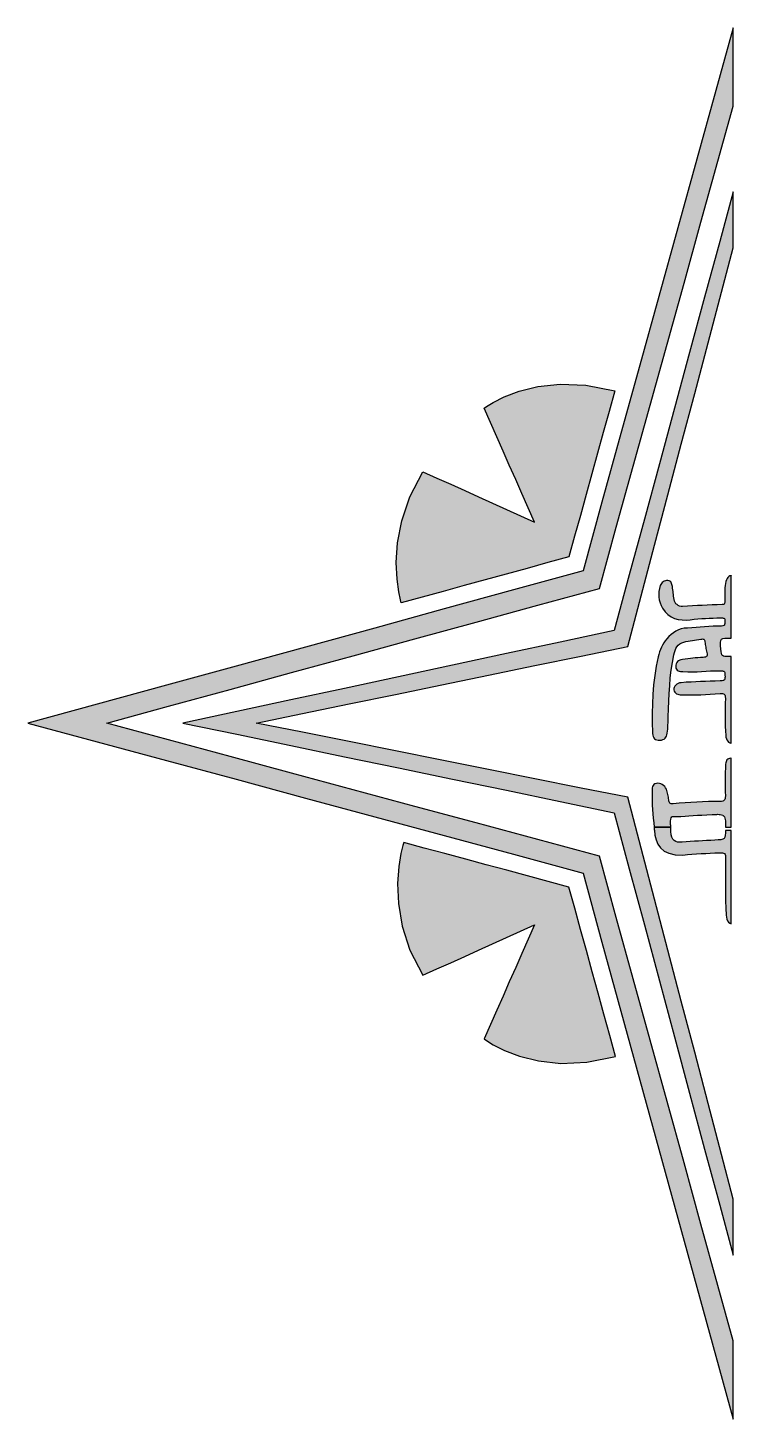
# Model space of a CAD drawing. Extents: x 13.9 to 34.2, y 3.8 to 23.8.
# Drawn here: x 13.94 to 24.07, y 3.81 to 23.77 of the extents above; entities that cross this region are included whole.
import ezdxf

# ---------------------------------------------------------------- set-up
doc = ezdxf.new("R2010")
doc.units = 0
doc.header["$MEASUREMENT"] = 0
doc.layers.add('_U_30EC_U_30A4_U_30E4_U_38', color=7, linetype='CONTINUOUS')

msp = doc.modelspace()

# ---------------------------------------------------------------- hatches: boundary and pattern name
at = {"layer": '_U_30EC_U_30A4_U_30E4_U_38'}
h = msp.add_hatch(color=29, dxfattribs=at)
h.dxf.hatch_style = 2
h.paths.add_polyline_path([(24.071, 4.929), (23.851, 5.724), (23.608, 6.604), (23.365, 7.484), (23.122, 8.364), (22.879, 9.244), (22.635, 10.124), (22.392, 11.004), (22.149, 11.884), (21.265, 12.123), (20.381, 12.361), (19.497, 12.6), (18.613, 12.839), (17.729, 13.078), (16.845, 13.317), (15.961, 13.556), (15.077, 13.795), (15.961, 14.036), (16.845, 14.278), (17.729, 14.52), (18.613, 14.762), (19.497, 15.003), (20.381, 15.245), (21.265, 15.487), (22.149, 15.728), (22.392, 16.604), (22.635, 17.48), (22.879, 18.355), (23.122, 19.231), (23.365, 20.106), (23.608, 20.982), (23.851, 21.858), (24.071, 22.648), (24.071, 23.772), (23.822, 22.872), (23.549, 21.887), (23.277, 20.902), (23.004, 19.918), (22.732, 18.933), (22.459, 17.948), (22.186, 16.963), (21.914, 15.978), (20.917, 15.705), (19.921, 15.432), (18.924, 15.159), (17.927, 14.886), (16.931, 14.613), (15.934, 14.341), (14.937, 14.068), (13.941, 13.795), (14.937, 13.526), (15.934, 13.257), (16.931, 12.988), (17.927, 12.719), (18.924, 12.45), (19.92, 12.181), (20.917, 11.912), (21.914, 11.643), (22.186, 10.653), (22.459, 9.663), (22.732, 8.672), (23.004, 7.682), (23.277, 6.691), (23.549, 5.701), (23.822, 4.71), (24.071, 3.806)])
h = msp.add_hatch(color=29, dxfattribs=at)
h.dxf.hatch_style = 2
h.paths.add_polyline_path([(24.071, 6.964), (23.902, 7.606), (23.71, 8.338), (23.518, 9.07), (23.326, 9.802), (23.134, 10.534), (22.941, 11.266), (22.749, 11.998), (22.557, 12.73), (21.89, 12.863), (21.223, 12.996), (20.556, 13.129), (19.889, 13.262), (19.222, 13.396), (18.555, 13.529), (17.888, 13.662), (17.221, 13.795), (17.888, 13.932), (18.555, 14.069), (19.222, 14.207), (19.889, 14.344), (20.556, 14.482), (21.223, 14.619), (21.89, 14.756), (22.557, 14.894), (22.749, 15.62), (22.941, 16.346), (23.134, 17.072), (23.326, 17.799), (23.518, 18.525), (23.71, 19.251), (23.902, 19.977), (24.071, 20.614), (24.071, 21.417), (23.878, 20.707), (23.661, 19.909), (23.445, 19.112), (23.228, 18.314), (23.012, 17.517), (22.795, 16.72), (22.578, 15.922), (22.362, 15.125), (21.587, 14.958), (20.813, 14.792), (20.039, 14.626), (19.264, 14.46), (18.49, 14.293), (17.716, 14.127), (16.941, 13.961), (16.167, 13.795), (16.941, 13.634), (17.716, 13.473), (18.49, 13.312), (19.264, 13.152), (20.039, 12.991), (20.813, 12.83), (21.587, 12.669), (22.362, 12.509), (22.578, 11.704), (22.795, 10.9), (23.012, 10.095), (23.228, 9.291), (23.445, 8.486), (23.661, 7.682), (23.878, 6.877), (24.071, 6.161)])
h = msp.add_hatch(color=29, dxfattribs=at)
h.dxf.hatch_style = 2
h.paths.add_polyline_path([(19.303, 15.52), (19.292, 15.561), (19.267, 15.678), (19.243, 15.86), (19.233, 16.097), (19.251, 16.38), (19.312, 16.698), (19.427, 17.042), (19.613, 17.402), (19.814, 17.311), (20.014, 17.221), (20.215, 17.13), (20.415, 17.04), (20.616, 16.95), (20.817, 16.859), (21.017, 16.769), (21.218, 16.678), (21.127, 16.883), (21.037, 17.087), (20.947, 17.291), (20.856, 17.495), (20.766, 17.699), (20.676, 17.903), (20.585, 18.107), (20.495, 18.312), (20.528, 18.336), (20.625, 18.396), (20.782, 18.476), (20.997, 18.559), (21.267, 18.626), (21.588, 18.66), (21.957, 18.645), (22.371, 18.562), (22.289, 18.264), (22.206, 17.966), (22.124, 17.669), (22.042, 17.371), (21.959, 17.073), (21.877, 16.775), (21.794, 16.478), (21.712, 16.18), (21.411, 16.097), (21.11, 16.015), (20.809, 15.932), (20.508, 15.85), (20.207, 15.768), (19.906, 15.685), (19.604, 15.603)])
h = msp.add_hatch(color=29, dxfattribs=at)
h.dxf.hatch_style = 2
h.paths.add_polyline_path([(24.044, 14.75), (24.039, 14.75), (24.032, 14.75), (24.025, 14.75), (24.018, 14.75), (24.011, 14.75), (23.976, 14.75), (23.949, 14.752), (23.93, 14.756), (23.917, 14.763), (23.908, 14.776), (23.902, 14.795), (23.898, 14.821), (23.895, 14.855), (23.89, 14.909), (23.889, 14.949), (23.892, 14.978), (23.903, 14.997), (23.922, 15.008), (23.951, 15.014), (23.992, 15.014), (24.044, 15.013), (24.044, 15.911), (24.042, 15.91), (24.024, 15.906), (24.008, 15.898), (23.994, 15.886), (23.983, 15.871), (23.973, 15.851), (23.966, 15.828), (23.96, 15.8), (23.955, 15.768), (23.952, 15.737), (23.95, 15.705), (23.949, 15.673), (23.949, 15.641), (23.95, 15.609), (23.95, 15.577), (23.951, 15.545), (23.951, 15.534), (23.95, 15.524), (23.948, 15.516), (23.945, 15.509), (23.94, 15.503), (23.933, 15.498), (23.923, 15.496), (23.911, 15.495), (23.84, 15.493), (23.769, 15.491), (23.698, 15.488), (23.627, 15.484), (23.556, 15.48), (23.486, 15.476), (23.415, 15.471), (23.344, 15.467), (23.322, 15.468), (23.301, 15.473), (23.281, 15.482), (23.264, 15.494), (23.248, 15.508), (23.236, 15.526), (23.227, 15.545), (23.221, 15.567), (23.218, 15.59), (23.215, 15.614), (23.212, 15.638), (23.209, 15.662), (23.207, 15.685), (23.204, 15.709), (23.201, 15.733), (23.197, 15.756), (23.195, 15.771), (23.192, 15.785), (23.187, 15.798), (23.181, 15.811), (23.173, 15.822), (23.163, 15.83), (23.15, 15.836), (23.134, 15.839), (23.115, 15.839), (23.097, 15.836), (23.08, 15.831), (23.065, 15.823), (23.052, 15.813), (23.04, 15.8), (23.03, 15.785), (23.023, 15.767), (23.012, 15.725), (23.005, 15.684), (23.002, 15.643), (23.004, 15.602), (23.01, 15.562), (23.021, 15.522), (23.036, 15.483), (23.056, 15.445), (23.092, 15.393), (23.133, 15.352), (23.178, 15.32), (23.227, 15.297), (23.28, 15.282), (23.336, 15.274), (23.394, 15.273), (23.455, 15.278), (23.51, 15.284), (23.564, 15.29), (23.619, 15.294), (23.673, 15.297), (23.728, 15.3), (23.782, 15.302), (23.837, 15.303), (23.892, 15.304), (23.905, 15.304), (23.918, 15.304), (23.929, 15.302), (23.938, 15.299), (23.946, 15.294), (23.95, 15.287), (23.953, 15.275), (23.952, 15.26), (23.951, 15.247), (23.951, 15.235), (23.951, 15.222), (23.948, 15.211), (23.944, 15.201), (23.935, 15.194), (23.922, 15.189), (23.903, 15.187), (23.842, 15.187), (23.781, 15.185), (23.72, 15.181), (23.659, 15.177), (23.598, 15.172), (23.537, 15.167), (23.475, 15.163), (23.414, 15.159), (23.368, 15.155), (23.325, 15.145), (23.285, 15.131), (23.248, 15.113), (23.213, 15.091), (23.18, 15.066), (23.148, 15.037), (23.118, 15.005), (23.094, 14.976), (23.073, 14.946), (23.055, 14.915), (23.04, 14.882), (23.026, 14.849), (23.014, 14.815), (23.004, 14.78), (22.995, 14.745), (22.966, 14.611), (22.944, 14.477), (22.928, 14.342), (22.918, 14.207), (22.912, 14.072), (22.909, 13.936), (22.909, 13.8), (22.911, 13.664), (22.911, 13.662), (22.912, 13.659), (22.912, 13.657), (22.912, 13.654), (22.913, 13.651), (22.913, 13.649), (22.913, 13.646), (22.914, 13.644), (22.917, 13.621), (22.922, 13.601), (22.931, 13.584), (22.942, 13.57), (22.957, 13.56), (22.974, 13.553), (22.995, 13.549), (23.019, 13.548), (23.041, 13.551), (23.061, 13.557), (23.078, 13.565), (23.092, 13.577), (23.103, 13.591), (23.112, 13.609), (23.119, 13.628), (23.123, 13.651), (23.127, 13.68), (23.13, 13.709), (23.133, 13.738), (23.134, 13.768), (23.136, 13.797), (23.137, 13.826), (23.138, 13.855), (23.139, 13.885), (23.143, 13.997), (23.147, 14.108), (23.152, 14.22), (23.159, 14.331), (23.168, 14.443), (23.18, 14.554), (23.197, 14.664), (23.219, 14.775), (23.226, 14.806), (23.236, 14.836), (23.248, 14.864), (23.263, 14.89), (23.281, 14.913), (23.303, 14.932), (23.331, 14.947), (23.363, 14.957), (23.393, 14.964), (23.424, 14.97), (23.454, 14.975), (23.485, 14.98), (23.516, 14.985), (23.546, 14.99), (23.577, 14.995), (23.608, 15), (23.619, 15.001), (23.629, 15.002), (23.639, 15), (23.647, 14.997), (23.653, 14.992), (23.659, 14.985), (23.663, 14.974), (23.665, 14.961), (23.667, 14.941), (23.67, 14.922), (23.673, 14.902), (23.677, 14.883), (23.68, 14.864), (23.685, 14.844), (23.689, 14.825), (23.694, 14.806), (23.698, 14.789), (23.699, 14.775), (23.697, 14.763), (23.692, 14.754), (23.684, 14.748), (23.673, 14.743), (23.659, 14.74), (23.641, 14.738), (23.601, 14.735), (23.563, 14.732), (23.527, 14.729), (23.491, 14.725), (23.456, 14.721), (23.42, 14.716), (23.383, 14.712), (23.342, 14.707), (23.321, 14.703), (23.303, 14.697), (23.286, 14.688), (23.271, 14.677), (23.26, 14.664), (23.252, 14.647), (23.247, 14.627), (23.246, 14.605), (23.249, 14.583), (23.256, 14.567), (23.267, 14.555), (23.28, 14.546), (23.296, 14.541), (23.313, 14.537), (23.33, 14.535), (23.349, 14.534), (23.419, 14.531), (23.487, 14.53), (23.552, 14.532), (23.617, 14.535), (23.681, 14.539), (23.746, 14.543), (23.814, 14.546), (23.884, 14.546), (23.895, 14.546), (23.906, 14.546), (23.918, 14.545), (23.929, 14.542), (23.938, 14.538), (23.946, 14.53), (23.951, 14.52), (23.953, 14.505), (23.953, 14.481), (23.954, 14.46), (23.953, 14.442), (23.95, 14.427), (23.944, 14.416), (23.931, 14.408), (23.913, 14.403), (23.886, 14.403), (23.812, 14.398), (23.741, 14.395), (23.671, 14.393), (23.603, 14.39), (23.535, 14.387), (23.466, 14.384), (23.397, 14.38), (23.325, 14.374), (23.302, 14.37), (23.281, 14.363), (23.262, 14.352), (23.245, 14.339), (23.232, 14.323), (23.223, 14.307), (23.219, 14.289), (23.219, 14.272), (23.225, 14.252), (23.234, 14.236), (23.245, 14.224), (23.258, 14.215), (23.274, 14.209), (23.291, 14.205), (23.309, 14.202), (23.327, 14.201), (23.398, 14.199), (23.468, 14.198), (23.537, 14.199), (23.605, 14.201), (23.673, 14.204), (23.742, 14.208), (23.811, 14.213), (23.882, 14.218), (23.902, 14.219), (23.918, 14.218), (23.931, 14.215), (23.942, 14.209), (23.95, 14.2), (23.955, 14.187), (23.958, 14.17), (23.959, 14.148), (23.958, 14.082), (23.957, 14.015), (23.956, 13.948), (23.956, 13.882), (23.957, 13.815), (23.958, 13.748), (23.961, 13.682), (23.964, 13.615), (23.967, 13.592), (23.973, 13.57), (23.981, 13.552), (23.992, 13.535), (24.005, 13.522), (24.021, 13.513), (24.038, 13.507), (24.044, 13.507)])
h = msp.add_hatch(color=29, dxfattribs=at)
h.dxf.hatch_style = 2
h.paths.add_polyline_path([(24.044, 13.291), (24.042, 13.291), (24.035, 13.29), (24.019, 13.287), (24.005, 13.282), (23.993, 13.275), (23.982, 13.265), (23.974, 13.254), (23.968, 13.24), (23.964, 13.223), (23.962, 13.204), (23.959, 13.147), (23.958, 13.091), (23.957, 13.034), (23.956, 12.977), (23.956, 12.92), (23.957, 12.863), (23.958, 12.806), (23.959, 12.749), (23.958, 12.729), (23.956, 12.712), (23.951, 12.698), (23.943, 12.687), (23.933, 12.679), (23.92, 12.674), (23.904, 12.671), (23.884, 12.67), (23.8, 12.67), (23.715, 12.669), (23.631, 12.666), (23.547, 12.662), (23.463, 12.657), (23.379, 12.651), (23.295, 12.644), (23.211, 12.636), (23.194, 12.635), (23.181, 12.637), (23.17, 12.641), (23.162, 12.647), (23.155, 12.655), (23.151, 12.666), (23.148, 12.679), (23.145, 12.694), (23.143, 12.713), (23.14, 12.733), (23.136, 12.752), (23.132, 12.771), (23.128, 12.79), (23.123, 12.809), (23.117, 12.827), (23.111, 12.846), (23.101, 12.867), (23.088, 12.885), (23.072, 12.901), (23.053, 12.914), (23.033, 12.923), (23.012, 12.929), (22.99, 12.931), (22.969, 12.929), (22.948, 12.922), (22.932, 12.912), (22.92, 12.899), (22.913, 12.884), (22.908, 12.867), (22.906, 12.849), (22.905, 12.831), (22.905, 12.812), (22.905, 12.747), (22.906, 12.683), (22.909, 12.619), (22.913, 12.556), (22.918, 12.492), (22.923, 12.428), (22.929, 12.364), (22.935, 12.301), (22.965, 12.301), (22.995, 12.301), (23.025, 12.301), (23.055, 12.301), (23.084, 12.301), (23.114, 12.301), (23.144, 12.301), (23.174, 12.301), (23.174, 12.305), (23.174, 12.309), (23.173, 12.314), (23.173, 12.319), (23.173, 12.324), (23.173, 12.33), (23.172, 12.336), (23.172, 12.343), (23.172, 12.386), (23.174, 12.416), (23.179, 12.436), (23.188, 12.447), (23.2, 12.452), (23.216, 12.454), (23.237, 12.453), (23.262, 12.453), (23.321, 12.456), (23.379, 12.46), (23.436, 12.464), (23.494, 12.468), (23.556, 12.472), (23.621, 12.475), (23.691, 12.479), (23.769, 12.481), (23.794, 12.482), (23.815, 12.483), (23.835, 12.485), (23.852, 12.486), (23.869, 12.485), (23.886, 12.483), (23.902, 12.479), (23.92, 12.472), (23.922, 12.471), (23.924, 12.47), (23.925, 12.469), (23.927, 12.468), (23.929, 12.467), (23.93, 12.465), (23.932, 12.464), (23.933, 12.463), (23.944, 12.447), (23.951, 12.43), (23.956, 12.41), (23.959, 12.39), (23.961, 12.368), (23.961, 12.346), (23.96, 12.323), (23.96, 12.301), (23.977, 12.301), (23.993, 12.301), (24.01, 12.301), (24.027, 12.301), (24.044, 12.301)])
h = msp.add_hatch(color=29, dxfattribs=at)
h.dxf.hatch_style = 2
h.paths.add_polyline_path([(24.044, 12.253), (24.027, 12.253), (24.01, 12.253), (23.993, 12.253), (23.977, 12.253), (23.96, 12.253), (23.959, 12.22), (23.957, 12.183), (23.951, 12.157), (23.94, 12.139), (23.922, 12.127), (23.895, 12.121), (23.857, 12.117), (23.806, 12.114), (23.748, 12.112), (23.689, 12.108), (23.631, 12.105), (23.572, 12.101), (23.514, 12.098), (23.455, 12.094), (23.397, 12.091), (23.338, 12.088), (23.303, 12.086), (23.272, 12.088), (23.246, 12.096), (23.223, 12.11), (23.205, 12.13), (23.192, 12.158), (23.182, 12.193), (23.177, 12.237), (23.177, 12.246), (23.176, 12.253), (23.176, 12.26), (23.176, 12.267), (23.175, 12.274), (23.175, 12.281), (23.175, 12.29), (23.174, 12.301), (23.144, 12.301), (23.114, 12.301), (23.084, 12.301), (23.055, 12.301), (23.025, 12.301), (22.995, 12.301), (22.965, 12.301), (22.935, 12.301), (22.936, 12.295), (22.936, 12.29), (22.936, 12.285), (22.937, 12.28), (22.937, 12.274), (22.938, 12.269), (22.938, 12.264), (22.939, 12.259), (22.948, 12.187), (22.964, 12.12), (22.989, 12.058), (23.026, 12.004), (23.078, 11.959), (23.147, 11.926), (23.236, 11.906), (23.348, 11.901), (23.413, 11.907), (23.479, 11.912), (23.544, 11.917), (23.61, 11.921), (23.676, 11.925), (23.741, 11.928), (23.807, 11.931), (23.873, 11.934), (23.898, 11.934), (23.918, 11.933), (23.934, 11.928), (23.945, 11.921), (23.954, 11.91), (23.959, 11.895), (23.961, 11.875), (23.962, 11.85), (23.961, 11.749), (23.96, 11.648), (23.959, 11.547), (23.959, 11.445), (23.959, 11.344), (23.961, 11.243), (23.964, 11.141), (23.969, 11.04), (23.973, 11.009), (23.98, 10.981), (23.991, 10.958), (24.004, 10.939), (24.021, 10.924), (24.04, 10.913), (24.044, 10.912)])
h = msp.add_hatch(color=29, dxfattribs=at)
h.dxf.hatch_style = 2
h.paths.add_polyline_path([(19.339, 12.082), (19.326, 12.04), (19.297, 11.921), (19.267, 11.735), (19.251, 11.492), (19.263, 11.205), (19.317, 10.882), (19.429, 10.536), (19.613, 10.175), (19.814, 10.266), (20.014, 10.356), (20.215, 10.446), (20.415, 10.537), (20.616, 10.627), (20.817, 10.718), (21.017, 10.808), (21.218, 10.898), (21.127, 10.694), (21.037, 10.49), (20.947, 10.286), (20.856, 10.082), (20.766, 9.878), (20.676, 9.674), (20.585, 9.469), (20.495, 9.265), (20.528, 9.241), (20.626, 9.179), (20.785, 9.098), (21.002, 9.015), (21.274, 8.947), (21.597, 8.912), (21.967, 8.927), (22.381, 9.009), (22.298, 9.313), (22.214, 9.617), (22.13, 9.921), (22.047, 10.225), (21.963, 10.529), (21.879, 10.833), (21.796, 11.138), (21.712, 11.442), (21.415, 11.522), (21.119, 11.602), (20.822, 11.682), (20.525, 11.762), (20.229, 11.842), (19.932, 11.922), (19.635, 12.002)])

# ---------------------------------------------------------------- linework, layer by layer
for points in [[(24.071, 4.929), (23.851, 5.724), (23.608, 6.604), (23.365, 7.484), (23.122, 8.364), (22.879, 9.244), (22.635, 10.124), (22.392, 11.004), (22.149, 11.884), (21.265, 12.123), (20.381, 12.361), (19.497, 12.6), (18.613, 12.839), (17.729, 13.078), (16.845, 13.317), (15.961, 13.556), (15.077, 13.795), (15.961, 14.036), (16.845, 14.278), (17.729, 14.52), (18.613, 14.762), (19.497, 15.003), (20.381, 15.245), (21.265, 15.487), (22.149, 15.728), (22.392, 16.604), (22.635, 17.48), (22.879, 18.355), (23.122, 19.231), (23.365, 20.106), (23.608, 20.982), (23.851, 21.858), (24.071, 22.648), (24.071, 23.772), (23.822, 22.872), (23.549, 21.887), (23.277, 20.902), (23.004, 19.918), (22.732, 18.933), (22.459, 17.948), (22.186, 16.963), (21.914, 15.978), (20.917, 15.705), (19.921, 15.432), (18.924, 15.159), (17.927, 14.886), (16.931, 14.613), (15.934, 14.341), (14.937, 14.068), (13.941, 13.795), (14.937, 13.526), (15.934, 13.257), (16.931, 12.988), (17.927, 12.719), (18.924, 12.45), (19.92, 12.181), (20.917, 11.912), (21.914, 11.643), (22.186, 10.653), (22.459, 9.663), (22.732, 8.672), (23.004, 7.682), (23.277, 6.691), (23.549, 5.701), (23.822, 4.71), (24.071, 3.806), (24.071, 4.929)], [(24.071, 6.964), (23.902, 7.606), (23.71, 8.338), (23.518, 9.07), (23.326, 9.802), (23.134, 10.534), (22.941, 11.266), (22.749, 11.998), (22.557, 12.73), (21.89, 12.863), (21.223, 12.996), (20.556, 13.129), (19.889, 13.262), (19.222, 13.396), (18.555, 13.529), (17.888, 13.662), (17.221, 13.795), (17.888, 13.932), (18.555, 14.069), (19.222, 14.207), (19.889, 14.344), (20.556, 14.482), (21.223, 14.619), (21.89, 14.756), (22.557, 14.894), (22.749, 15.62), (22.941, 16.346), (23.134, 17.072), (23.326, 17.799), (23.518, 18.525), (23.71, 19.251), (23.902, 19.977), (24.071, 20.614), (24.071, 21.417), (23.878, 20.707), (23.661, 19.909), (23.445, 19.112), (23.228, 18.314), (23.012, 17.517), (22.795, 16.72), (22.578, 15.922), (22.362, 15.125), (21.587, 14.958), (20.813, 14.792), (20.039, 14.626), (19.264, 14.46), (18.49, 14.293), (17.716, 14.127), (16.941, 13.961), (16.167, 13.795), (16.941, 13.634), (17.716, 13.473), (18.49, 13.312), (19.264, 13.152), (20.039, 12.991), (20.813, 12.83), (21.587, 12.669), (22.362, 12.509), (22.578, 11.704), (22.795, 10.9), (23.012, 10.095), (23.228, 9.291), (23.445, 8.486), (23.661, 7.682), (23.878, 6.877), (24.071, 6.161), (24.071, 6.964)], [(19.303, 15.52), (19.292, 15.561), (19.267, 15.678), (19.243, 15.86), (19.233, 16.097), (19.251, 16.38), (19.312, 16.698), (19.427, 17.042), (19.613, 17.402), (19.814, 17.311), (20.014, 17.221), (20.215, 17.13), (20.415, 17.04), (20.616, 16.95), (20.817, 16.859), (21.017, 16.769), (21.218, 16.678), (21.127, 16.883), (21.037, 17.087), (20.947, 17.291), (20.856, 17.495), (20.766, 17.699), (20.676, 17.903), (20.585, 18.107), (20.495, 18.312), (20.528, 18.336), (20.625, 18.396), (20.782, 18.476), (20.997, 18.559), (21.267, 18.626), (21.588, 18.66), (21.957, 18.645), (22.371, 18.562), (22.289, 18.264), (22.206, 17.966), (22.124, 17.669), (22.042, 17.371), (21.959, 17.073), (21.877, 16.775), (21.794, 16.478), (21.712, 16.18), (21.411, 16.097), (21.11, 16.015), (20.809, 15.932), (20.508, 15.85), (20.207, 15.768), (19.906, 15.685), (19.604, 15.603), (19.303, 15.52), (19.303, 15.52)], [(24.044, 14.75), (24.039, 14.75), (24.032, 14.75), (24.025, 14.75), (24.018, 14.75), (24.011, 14.75), (23.976, 14.75), (23.949, 14.752), (23.93, 14.756), (23.917, 14.763), (23.908, 14.776), (23.902, 14.795), (23.898, 14.821), (23.895, 14.855), (23.89, 14.909), (23.889, 14.949), (23.892, 14.978), (23.903, 14.997), (23.922, 15.008), (23.951, 15.014), (23.992, 15.014), (24.044, 15.013), (24.044, 15.911), (24.042, 15.91), (24.024, 15.906), (24.008, 15.898), (23.994, 15.886), (23.983, 15.871), (23.973, 15.851), (23.966, 15.828), (23.96, 15.8), (23.955, 15.768), (23.952, 15.737), (23.95, 15.705), (23.949, 15.673), (23.949, 15.641), (23.95, 15.609), (23.95, 15.577), (23.951, 15.545), (23.951, 15.534), (23.95, 15.524), (23.948, 15.516), (23.945, 15.509), (23.94, 15.503), (23.933, 15.498), (23.923, 15.496), (23.911, 15.495), (23.84, 15.493), (23.769, 15.491), (23.698, 15.488), (23.627, 15.484), (23.556, 15.48), (23.486, 15.476), (23.415, 15.471), (23.344, 15.467), (23.322, 15.468), (23.301, 15.473), (23.281, 15.482), (23.264, 15.494), (23.248, 15.508), (23.236, 15.526), (23.227, 15.545), (23.221, 15.567), (23.218, 15.59), (23.215, 15.614), (23.212, 15.638), (23.209, 15.662), (23.207, 15.685), (23.204, 15.709), (23.201, 15.733), (23.197, 15.756), (23.195, 15.771), (23.192, 15.785), (23.187, 15.798), (23.181, 15.811), (23.173, 15.822), (23.163, 15.83), (23.15, 15.836), (23.134, 15.839), (23.115, 15.839), (23.097, 15.836), (23.08, 15.831), (23.065, 15.823), (23.052, 15.813), (23.04, 15.8), (23.03, 15.785), (23.023, 15.767), (23.012, 15.725), (23.005, 15.684), (23.002, 15.643), (23.004, 15.602), (23.01, 15.562), (23.021, 15.522), (23.036, 15.483), (23.056, 15.445), (23.092, 15.393), (23.133, 15.352), (23.178, 15.32), (23.227, 15.297), (23.28, 15.282), (23.336, 15.274), (23.394, 15.273), (23.455, 15.278), (23.51, 15.284), (23.564, 15.29), (23.619, 15.294), (23.673, 15.297), (23.728, 15.3), (23.782, 15.302), (23.837, 15.303), (23.892, 15.304), (23.905, 15.304), (23.918, 15.304), (23.929, 15.302), (23.938, 15.299), (23.946, 15.294), (23.95, 15.287), (23.953, 15.275), (23.952, 15.26), (23.951, 15.247), (23.951, 15.235), (23.951, 15.222), (23.948, 15.211), (23.944, 15.201), (23.935, 15.194), (23.922, 15.189), (23.903, 15.187), (23.842, 15.187), (23.781, 15.185), (23.72, 15.181), (23.659, 15.177), (23.598, 15.172), (23.537, 15.167), (23.475, 15.163), (23.414, 15.159), (23.368, 15.155), (23.325, 15.145), (23.285, 15.131), (23.248, 15.113), (23.213, 15.091), (23.18, 15.066), (23.148, 15.037), (23.118, 15.005), (23.094, 14.976), (23.073, 14.946), (23.055, 14.915), (23.04, 14.882), (23.026, 14.849), (23.014, 14.815), (23.004, 14.78), (22.995, 14.745), (22.966, 14.611), (22.944, 14.477), (22.928, 14.342), (22.918, 14.207), (22.912, 14.072), (22.909, 13.936), (22.909, 13.8), (22.911, 13.664), (22.911, 13.662), (22.912, 13.659), (22.912, 13.657), (22.912, 13.654), (22.913, 13.651), (22.913, 13.649), (22.913, 13.646), (22.914, 13.644), (22.917, 13.621), (22.922, 13.601), (22.931, 13.584), (22.942, 13.57), (22.957, 13.56), (22.974, 13.553), (22.995, 13.549), (23.019, 13.548), (23.041, 13.551), (23.061, 13.557), (23.078, 13.565), (23.092, 13.577), (23.103, 13.591), (23.112, 13.609), (23.119, 13.628), (23.123, 13.651), (23.127, 13.68), (23.13, 13.709), (23.133, 13.738), (23.134, 13.768), (23.136, 13.797), (23.137, 13.826), (23.138, 13.855), (23.139, 13.885), (23.143, 13.997), (23.147, 14.108), (23.152, 14.22), (23.159, 14.331), (23.168, 14.443), (23.18, 14.554), (23.197, 14.664), (23.219, 14.775), (23.226, 14.806), (23.236, 14.836), (23.248, 14.864), (23.263, 14.89), (23.281, 14.913), (23.303, 14.932), (23.331, 14.947), (23.363, 14.957), (23.393, 14.964), (23.424, 14.97), (23.454, 14.975), (23.485, 14.98), (23.516, 14.985), (23.546, 14.99), (23.577, 14.995), (23.608, 15), (23.619, 15.001), (23.629, 15.002), (23.639, 15), (23.647, 14.997), (23.653, 14.992), (23.659, 14.985), (23.663, 14.974), (23.665, 14.961), (23.667, 14.941), (23.67, 14.922), (23.673, 14.902), (23.677, 14.883), (23.68, 14.864), (23.685, 14.844), (23.689, 14.825), (23.694, 14.806), (23.698, 14.789), (23.699, 14.775), (23.697, 14.763), (23.692, 14.754), (23.684, 14.748), (23.673, 14.743), (23.659, 14.74), (23.641, 14.738), (23.601, 14.735), (23.563, 14.732), (23.527, 14.729), (23.491, 14.725), (23.456, 14.721), (23.42, 14.716), (23.383, 14.712), (23.342, 14.707), (23.321, 14.703), (23.303, 14.697), (23.286, 14.688), (23.271, 14.677), (23.26, 14.664), (23.252, 14.647), (23.247, 14.627), (23.246, 14.605), (23.249, 14.583), (23.256, 14.567), (23.267, 14.555), (23.28, 14.546), (23.296, 14.541), (23.313, 14.537), (23.33, 14.535), (23.349, 14.534), (23.419, 14.531), (23.487, 14.53), (23.552, 14.532), (23.617, 14.535), (23.681, 14.539), (23.746, 14.543), (23.814, 14.546), (23.884, 14.546), (23.895, 14.546), (23.906, 14.546), (23.918, 14.545), (23.929, 14.542), (23.938, 14.538), (23.946, 14.53), (23.951, 14.52), (23.953, 14.505), (23.953, 14.481), (23.954, 14.46), (23.953, 14.442), (23.95, 14.427), (23.944, 14.416), (23.931, 14.408), (23.913, 14.403), (23.886, 14.403), (23.812, 14.398), (23.741, 14.395), (23.671, 14.393), (23.603, 14.39), (23.535, 14.387), (23.466, 14.384), (23.397, 14.38), (23.325, 14.374), (23.302, 14.37), (23.281, 14.363), (23.262, 14.352), (23.245, 14.339), (23.232, 14.323), (23.223, 14.307), (23.219, 14.289), (23.219, 14.272), (23.225, 14.252), (23.234, 14.236), (23.245, 14.224), (23.258, 14.215), (23.274, 14.209), (23.291, 14.205), (23.309, 14.202), (23.327, 14.201), (23.398, 14.199), (23.468, 14.198), (23.537, 14.199), (23.605, 14.201), (23.673, 14.204), (23.742, 14.208), (23.811, 14.213), (23.882, 14.218), (23.902, 14.219), (23.918, 14.218), (23.931, 14.215), (23.942, 14.209), (23.95, 14.2), (23.955, 14.187), (23.958, 14.17), (23.959, 14.148), (23.958, 14.082), (23.957, 14.015), (23.956, 13.948), (23.956, 13.882), (23.957, 13.815), (23.958, 13.748), (23.961, 13.682), (23.964, 13.615), (23.967, 13.592), (23.973, 13.57), (23.981, 13.552), (23.992, 13.535), (24.005, 13.522), (24.021, 13.513), (24.038, 13.507), (24.044, 13.507), (24.044, 14.75)], [(24.044, 13.291), (24.042, 13.291), (24.035, 13.29), (24.019, 13.287), (24.005, 13.282), (23.993, 13.275), (23.982, 13.265), (23.974, 13.254), (23.968, 13.24), (23.964, 13.223), (23.962, 13.204), (23.959, 13.147), (23.958, 13.091), (23.957, 13.034), (23.956, 12.977), (23.956, 12.92), (23.957, 12.863), (23.958, 12.806), (23.959, 12.749), (23.958, 12.729), (23.956, 12.712), (23.951, 12.698), (23.943, 12.687), (23.933, 12.679), (23.92, 12.674), (23.904, 12.671), (23.884, 12.67), (23.8, 12.67), (23.715, 12.669), (23.631, 12.666), (23.547, 12.662), (23.463, 12.657), (23.379, 12.651), (23.295, 12.644), (23.211, 12.636), (23.194, 12.635), (23.181, 12.637), (23.17, 12.641), (23.162, 12.647), (23.155, 12.655), (23.151, 12.666), (23.148, 12.679), (23.145, 12.694), (23.143, 12.713), (23.14, 12.733), (23.136, 12.752), (23.132, 12.771), (23.128, 12.79), (23.123, 12.809), (23.117, 12.827), (23.111, 12.846), (23.101, 12.867), (23.088, 12.885), (23.072, 12.901), (23.053, 12.914), (23.033, 12.923), (23.012, 12.929), (22.99, 12.931), (22.969, 12.929), (22.948, 12.922), (22.932, 12.912), (22.92, 12.899), (22.913, 12.884), (22.908, 12.867), (22.906, 12.849), (22.905, 12.831), (22.905, 12.812), (22.905, 12.747), (22.906, 12.683), (22.909, 12.619), (22.913, 12.556), (22.918, 12.492), (22.923, 12.428), (22.929, 12.364), (22.935, 12.301), (22.965, 12.301), (22.995, 12.301), (23.025, 12.301), (23.055, 12.301), (23.084, 12.301), (23.114, 12.301), (23.144, 12.301), (23.174, 12.301), (23.174, 12.305), (23.174, 12.309), (23.173, 12.314), (23.173, 12.319), (23.173, 12.324), (23.173, 12.33), (23.172, 12.336), (23.172, 12.343), (23.172, 12.386), (23.174, 12.416), (23.179, 12.436), (23.188, 12.447), (23.2, 12.452), (23.216, 12.454), (23.237, 12.453), (23.262, 12.453), (23.321, 12.456), (23.379, 12.46), (23.436, 12.464), (23.494, 12.468), (23.556, 12.472), (23.621, 12.475), (23.691, 12.479), (23.769, 12.481), (23.794, 12.482), (23.815, 12.483), (23.835, 12.485), (23.852, 12.486), (23.869, 12.485), (23.886, 12.483), (23.902, 12.479), (23.92, 12.472), (23.922, 12.471), (23.924, 12.47), (23.925, 12.469), (23.927, 12.468), (23.929, 12.467), (23.93, 12.465), (23.932, 12.464), (23.933, 12.463), (23.944, 12.447), (23.951, 12.43), (23.956, 12.41), (23.959, 12.39), (23.961, 12.368), (23.961, 12.346), (23.96, 12.323), (23.96, 12.301), (23.977, 12.301), (23.993, 12.301), (24.01, 12.301), (24.027, 12.301), (24.044, 12.301), (24.044, 13.291)], [(24.044, 12.253), (24.027, 12.253), (24.01, 12.253), (23.993, 12.253), (23.977, 12.253), (23.96, 12.253), (23.959, 12.22), (23.957, 12.183), (23.951, 12.157), (23.94, 12.139), (23.922, 12.127), (23.895, 12.121), (23.857, 12.117), (23.806, 12.114), (23.748, 12.112), (23.689, 12.108), (23.631, 12.105), (23.572, 12.101), (23.514, 12.098), (23.455, 12.094), (23.397, 12.091), (23.338, 12.088), (23.303, 12.086), (23.272, 12.088), (23.246, 12.096), (23.223, 12.11), (23.205, 12.13), (23.192, 12.158), (23.182, 12.193), (23.177, 12.237), (23.177, 12.246), (23.176, 12.253), (23.176, 12.26), (23.176, 12.267), (23.175, 12.274), (23.175, 12.281), (23.175, 12.29), (23.174, 12.301), (23.144, 12.301), (23.114, 12.301), (23.084, 12.301), (23.055, 12.301), (23.025, 12.301), (22.995, 12.301), (22.965, 12.301), (22.935, 12.301), (22.936, 12.295), (22.936, 12.29), (22.936, 12.285), (22.937, 12.28), (22.937, 12.274), (22.938, 12.269), (22.938, 12.264), (22.939, 12.259), (22.948, 12.187), (22.964, 12.12), (22.989, 12.058), (23.026, 12.004), (23.078, 11.959), (23.147, 11.926), (23.236, 11.906), (23.348, 11.901), (23.413, 11.907), (23.479, 11.912), (23.544, 11.917), (23.61, 11.921), (23.676, 11.925), (23.741, 11.928), (23.807, 11.931), (23.873, 11.934), (23.898, 11.934), (23.918, 11.933), (23.934, 11.928), (23.945, 11.921), (23.954, 11.91), (23.959, 11.895), (23.961, 11.875), (23.962, 11.85), (23.961, 11.749), (23.96, 11.648), (23.959, 11.547), (23.959, 11.445), (23.959, 11.344), (23.961, 11.243), (23.964, 11.141), (23.969, 11.04), (23.973, 11.009), (23.98, 10.981), (23.991, 10.958), (24.004, 10.939), (24.021, 10.924), (24.04, 10.913), (24.044, 10.912), (24.044, 12.253)], [(19.339, 12.082), (19.326, 12.04), (19.297, 11.921), (19.267, 11.735), (19.251, 11.492), (19.263, 11.205), (19.317, 10.882), (19.429, 10.536), (19.613, 10.175), (19.814, 10.266), (20.014, 10.356), (20.215, 10.446), (20.415, 10.537), (20.616, 10.627), (20.817, 10.718), (21.017, 10.808), (21.218, 10.898), (21.127, 10.694), (21.037, 10.49), (20.947, 10.286), (20.856, 10.082), (20.766, 9.878), (20.676, 9.674), (20.585, 9.469), (20.495, 9.265), (20.528, 9.241), (20.626, 9.179), (20.785, 9.098), (21.002, 9.015), (21.274, 8.947), (21.597, 8.912), (21.967, 8.927), (22.381, 9.009), (22.298, 9.313), (22.214, 9.617), (22.13, 9.921), (22.047, 10.225), (21.963, 10.529), (21.879, 10.833), (21.796, 11.138), (21.712, 11.442), (21.415, 11.522), (21.119, 11.602), (20.822, 11.682), (20.525, 11.762), (20.229, 11.842), (19.932, 11.922), (19.635, 12.002), (19.339, 12.082), (19.339, 12.082)]]:
    msp.add_lwpolyline(points, dxfattribs=at)

doc.saveas('drawing.dxf')
